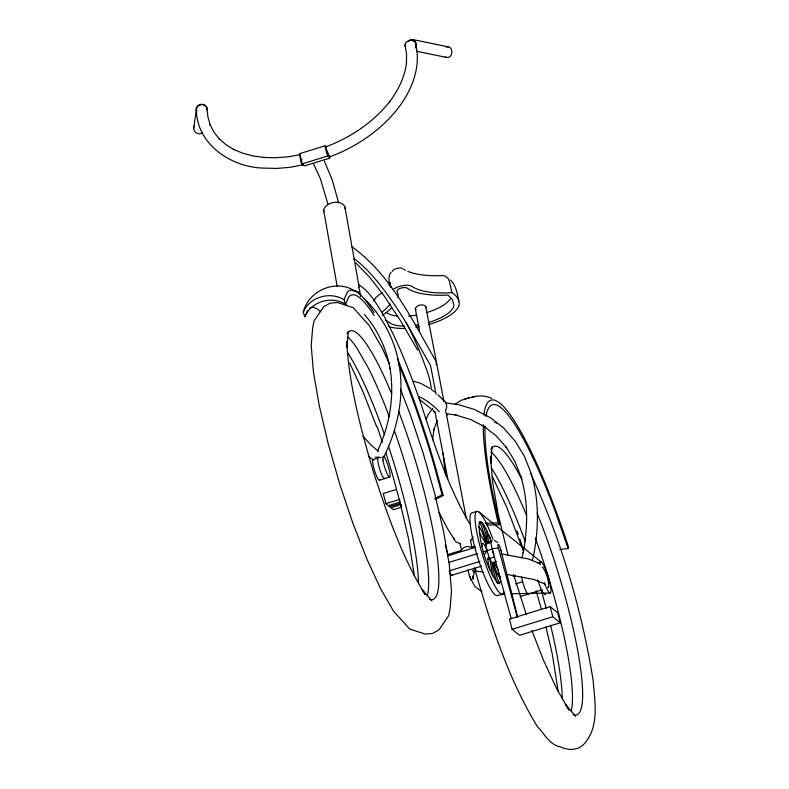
<?xml version="1.0" encoding="UTF-8"?>
<svg xmlns="http://www.w3.org/2000/svg" width="789" height="789" viewBox="0 0 789 789"><rect width="100%" height="100%" fill="white"/><g stroke="black" fill="none" stroke-linecap="round" stroke-linejoin="round"><path stroke-width="1.18" d="M348.314 331.38L346.982 347.564L346.687 341.262C349.162 386.186 361.106 429.887 373.71 472.858C387.468 514.753 401.926 557.014 425.271 594.709L421.928 589.245L431.899 600.942M500.334 576.325L500.216 582.055L499.2 583.643L497.534 583.12C485.896 565.821 479.396 544.114 478.982 523.294L479.998 521.707L481.675 522.229L483.884 524.823L491.725 541.629M492.099 446.83L490.778 463.005L490.482 456.713L492.602 481.99L498.106 513.836L507.919 554.736M415.645 44.066C421.346 66.71 411.897 90.133 398.238 108.014L397.873 108.537C380.328 130.787 355.997 147.06 329.575 156.932L329.595 156.725M432.599 439.838L433.98 429.019L433.615 430.153L437.313 420.527M202.566 132.384C198.493 136.556 191.273 130.698 194.41 125.826M206.116 106.919C203.562 101.653 194.804 104.868 196.56 110.559M193.7 128.41L196.569 107.866M533.828 554.164C538.818 527.575 539.114 499.822 531.303 473.745L524.32 456.131L515.296 441.327L503.52 427.914L490.393 417.687L474.662 409.521L458.301 404.56L445.775 402.952M337.179 286.299L323.608 210.121C325.551 202.083 341.104 198.887 344.852 206.748L359.222 287.403M344.576 208.316L344.852 206.748M360.307 296.585L360.583 295.017C359.912 291.388 355.474 290.697 352.387 290.658M419.61 331.35L415.28 308.686C416.493 304.889 422.796 303.676 425.685 306.24L443.98 401.601M425.764 307.661L425.902 306.921M516.756 617.195L516.874 615.469L498.224 547.26A5.405 0.927 72.9 0 1 498.461 544.469A5.405 0.927 72.9 0 1 500.64 549.203L517.722 617.254M521.914 557.744L523.334 552.093L523.206 552.645C527.959 527.318 528.245 500.877 520.799 476.033M532.279 560.387L533.709 554.706M373.986 301.24L375.544 297.788L379.203 294.77A67.844 25.268 -13.1 0 0 382.132 292.63M206.629 109.927L206.974 108.912A5.474 4.004 -6 0 0 204.884 105.361L202.329 104.71A5.247 3.837 -6 0 0 197.437 106.466L196.422 108.409A5.474 4.004 -6 0 0 196.806 110.421M472.956 577.282L473.163 579.215L472.936 576.049L472.917 577.44L474.495 571.729L474.495 567.972M426.297 419.176L428.042 414.639L432.264 408.761M559.874 549.519L568.129 548.523L568.613 547.329A180.681 31.047 72.9 0 0 483.864 415.044M374.085 315.58A169.26 29.085 72.9 0 0 348.777 296.901L345.562 304.268C331.824 295.54 310.974 301.398 304.86 316.784L303.292 312.257C308.282 290.401 336.745 278.231 355.375 291.447M304.86 316.784L307.611 310.471M345.562 304.268L344.004 299.741L347.259 292.275A174.152 29.923 72.9 0 1 374.016 312.622M377.428 451.15C389.717 425.488 394.687 396.117 389.963 367.95L390.022 368.325C386.235 348.57 377.744 329.516 364.34 314.416M383.434 457.64C397.863 429.048 404.53 396.088 399.086 364.301M303.292 312.257C309.406 296.881 330.256 291.023 344.004 299.741M473.173 537.151L470.52 540.81M389.973 283.922L389.095 285.579L390.151 282.62L390.052 284.691L389.855 282.945L390.052 283.912M415.28 47.932C419.067 43.543 412.4 35.988 408.377 41.255M484.407 554.736L487.099 550.663A13.512 2.318 72.9 0 0 482.099 546.649M391.236 272.097C387.458 276.515 389.145 282.699 390.673 287.64M377.615 458.182L378.503 457.186M196.431 109.444C196.392 144.081 230.98 167.189 262.964 168.067L276.456 168.422L289.731 167.376L303.44 164.753M455.154 404.175L461.111 400.329L468.942 397.922M382.231 315.294L383.74 314.308A67.844 25.268 -13.1 0 0 391.6 307.828M435.755 499.259L443.171 495.522L442.106 494.861L434.69 498.589M324.94 145.876L299.504 153.707L302.148 163.856L304.643 165.858L330.088 158.037L327.583 156.025L324.94 145.876L326.192 146.882M302.148 163.856L327.583 156.025M373.079 459.553L378.168 457.985A10.809 1.854 72.9 0 0 380.061 470.333A10.809 1.854 72.9 0 0 384.904 478.104M379.479 480.195L389.658 477.069M396.078 489.574L383.286 493.51L385.929 503.658L393.435 509.684L401.571 507.179M385.929 503.658L399.885 499.368M388.435 505.67L400.053 502.09M389.687 506.676L400.151 503.451M390.93 507.672L401.394 504.457M476.803 511.39L471.714 512.949A43.227 7.426 72.9 0 0 477.592 556.985A43.227 7.426 72.9 0 0 497.317 595.527L504.861 593.91M479.633 522.851L481.675 522.229A13.512 2.318 72.9 0 1 486.961 542.526L492.05 540.958A10.809 1.854 72.9 0 0 493.845 554.44M487.267 536.027L489.298 535.406A13.512 2.318 72.9 0 1 490.679 541.106M448.596 554.322L461.516 550.347M471.694 547.221L475.086 546.175M447.55 555.89L475.126 547.408M479.14 532.24L485.965 544.075L491.054 542.516M448.694 562.478L477.414 553.641M483.026 551.915L492.188 549.105A4.764 1.292 -14.3 0 1 498.569 548.69M448.99 570.95L480.018 561.413M487.671 559.056L494.792 556.866M451.535 575.339L481.408 566.157M497.534 583.12A13.512 2.318 72.9 0 1 492.247 562.823L496.32 561.571M497.011 574.047L499.042 573.425M537.654 562.951L540.712 562.015M513.116 576.503L515.473 575.773M515.611 583.919L522.653 581.749M520.138 596.602L542.447 589.748M550.15 606.613L509.447 619.138L512.091 629.287L519.586 635.303L560.298 622.787L557.655 612.639L550.15 606.613L552.793 616.761L560.298 622.787M512.091 629.287L552.793 616.761M472.118 397.212C478.548 395.289 485.629 395.575 491.764 398.366M446.13 47.084C453.596 44.795 453.823 58.771 446.406 57.4L416.622 51.275M464.938 398.849L476.112 396.285M375.219 457.107L381.067 457.492M299.889 154.723L288.143 156.774L275.686 157.751L263.694 157.465L264.394 157.504L253.151 155.966L242.736 153.204L233.327 149.269L234.155 149.713L225.94 144.683L219.007 138.627L219.677 139.416L214.144 132.444L210.081 124.652L210.456 125.638L207.931 117.147L206.955 107.876M474.021 569.333L475.619 571.177L475.787 569.027M485.235 523.255L498.204 522.9L499.555 524.734L486.586 525.089M542.359 567.271L542.802 567.212C546.599 573.12 548.937 580.704 548.661 587.726L547.605 587.134M474.219 572.548L472.493 570.329M512.229 593.762L550.318 592.983M475.234 571.246L483.095 571.887M446.594 413.831L456.19 415.014L455.223 414.856L470.668 419.541L484.702 426.77M303.075 165.049L302.641 164.99A5.474 1.637 80.1 0 1 300.846 161.587L300.323 158.865A5.247 1.568 80.1 0 1 300.431 155.453M501.252 553.888L528.482 558.947L539.962 563.691M507.248 574.481L533.798 579.451L545.367 584.245M412.755 39.549L448.497 46.906M413.436 381.166L420.764 383.336L429.847 388.415M494.328 540.416L497.869 542.585M460.342 543.946L455.963 541.787A10.592 8.926 -32.9 0 1 453.714 537.694M494.604 422.283L496.853 423.062M443.191 400.329C446.781 401.995 447.777 406.907 445.598 410.093L466.299 518.491M435.775 413.111L434.157 412.006L432.372 408.909M445.292 56.956L446.406 57.4M471.26 547.349C468.094 545.791 462.581 546.669 461.427 550.367L460.046 543.108M386.235 312.552L390.052 314.495A34.46 12.831 -13.1 0 0 397.764 316.142M481.872 591.651L474.82 586.375L470.412 578.209M351.618 246.553C390.683 274.523 412.193 319.969 435.597 360.543M419.334 399.283L430.695 408.505M359.015 284.928C369.676 291.565 375.968 302.996 382.438 313.351C398.218 341.686 409.876 372.083 420.557 402.637C434.137 443.99 447.541 485.975 469.692 523.709M385.417 320.009L392.32 324.269A34.46 12.831 -13.1 0 0 404.372 326.133M431.366 389.5L434.581 391.936M483.825 426.247L496.212 435.893L506.745 447.807L506.134 447.038L514.675 461.042L521.046 476.891M326.261 150.955L327.514 151.961M300.826 158.776L302.069 159.782M479.031 512.081L541.55 562.281M378.434 451.288L370.978 444.976L362.93 436.228M368.216 455.874L373.513 460.372M325.61 147.129L325.453 146.991C350.316 137.74 373.236 122.492 389.746 101.554L389.381 102.077C398.11 90.508 404.816 77.125 406.582 62.607L406.414 63.574L406.572 54.125L405.004 44.943M329.575 156.932L325.433 147.188M437.905 394.737L444.799 401.433M355.849 262.974L369.814 277.412L384.243 296.072L400.526 320.748L417.697 350.158M439.374 411.7L437.698 410.014A496.587 85.33 72.9 0 0 419.107 396.837M416.069 309.939L415.28 308.686M364.114 298.41C382.241 315.945 394.5 339.122 399.027 363.926M575.684 716.392L565.723 704.695L569.066 710.159L556.768 688.915L543.473 660.166L531.865 630.421M450.568 280.125C456.308 285.549 457.196 293.824 458.833 301.073M454.523 539.923L447.057 527.792L439.019 512.327M353.876 259.463A28.217 4.852 72.9 0 1 354.448 258.93A543.887 93.457 72.9 0 1 406.059 322.523L430.547 365.494L436.051 394.283M492.316 476.467L506.844 507.347L523.669 551.905M493.806 562.261L498.362 570.151M313.322 163.461L320.482 178.955L327.987 204.459M324.348 161.005L332.406 180.474L338.609 202.793M530.455 473.173C560.693 538.759 581.611 608.763 593.072 680.049C594.788 701.806 600.015 728.139 582.775 745.329C576.286 750.724 567.498 750.24 560.22 746.788C549.4 744.875 544.578 733.671 537.388 726.649C508.017 678.185 490.383 623.685 474.929 569.471M389.243 363.305L382.014 347.673L369.134 325.413L353.058 307.611L337.475 302.512L330.157 303.154L323.746 306.734L314.111 320.827L312.671 327.741L311.221 345.523L313.45 372.013L319.21 405.408L328.116 443.418L339.546 483.47L352.732 522.821L366.777 558.799L380.712 588.939L393.603 611.199L409.669 629.001L425.261 634.1L432.569 633.459L438.98 629.878L448.616 615.795L450.055 608.881L451.505 591.099L449.276 564.599L443.517 531.214L434.621 493.194L423.18 453.152L409.994 413.801L400.348 389.066M349.754 363.147L363.048 391.906L376.442 426.218M467.749 569.993L470.195 577.578M469.327 575.27L471.28 580.517M568.129 548.523L555.259 511.489A175.799 30.209 72.9 0 0 485.916 416.365M516.963 530.948L518.176 534.419M519.783 539.045L523.403 549.469M526.263 614.473L513.531 574.412M479.998 521.707L486.961 542.526M492.247 562.823L499.2 583.643M329.21 155.384L329.467 156.202M323.608 210.121L324.052 211.56M536.125 590.783L541.412 609.305M492.188 549.105L511.292 618.783M445.243 544.755L447.836 554.203M443.171 495.522L435.094 465.688A174.152 29.923 72.9 0 0 397.36 358.827M442.106 494.861L434.137 465.441A169.26 29.085 72.9 0 0 398.859 364.794M401.078 506.193L393.435 477.956A169.26 29.085 72.9 0 0 385.742 452.531M545.919 626.772L552.211 653.677L558.217 691.549M399.934 501.962L408.416 538.226L414.422 576.098M428.526 324.604A39.844 14.843 -13.1 0 0 459.198 304.386A78.93 29.4 -13.1 0 0 451.919 292.65L449.474 281.89A10.365 7.288 -79.7 0 0 448.044 278.458L444.907 275.884L441.12 275.627A73.811 27.497 -13.1 0 1 407.814 271.386M390.338 284.859L390.841 287.028M499.555 524.734L491.902 489.505A175.799 30.209 72.9 0 1 484.988 426.159M470.441 540.169L471.822 547.398M434.867 411.237L447.797 478.982M486.488 529.32L488.697 542.221M492.721 576.029L489.703 558.434A13.512 2.318 72.9 0 0 489.9 569.944M206.629 108.192L206.797 109.553M347.712 336.982A140.501 24.143 72.9 0 1 356.589 347.633L367.861 367.112A140.501 24.143 72.9 0 1 389.312 416.75M394.322 430.508A140.501 24.143 72.9 0 1 427.382 595.606M490.797 451.831A140.501 24.143 72.9 0 1 526.49 515.276M535.277 538.049A140.501 24.143 72.9 0 1 571.177 711.057M347.042 333.826A140.501 24.143 72.9 0 1 391.551 393.484M398.623 411.306A140.501 24.143 72.9 0 1 429.324 599.196M347.515 352.427A140.501 24.143 72.9 0 1 384.539 434.769M388.464 446.229A140.501 24.143 72.9 0 1 418.476 583.179M490.837 449.276A140.501 24.143 72.9 0 1 521.835 479.426M537.102 513.235A140.501 24.143 72.9 0 1 578.061 652.582A140.501 24.143 72.9 0 1 573.12 714.647M491.31 467.877A140.501 24.143 72.9 0 1 525.099 541.175M541.017 589.649A140.501 24.143 72.9 0 1 546.284 608.398M550.554 625.164A140.501 24.143 72.9 0 1 562.271 698.63M379.815 479.663A10.809 1.854 72.9 0 1 374.548 470.56A10.809 1.854 72.9 0 1 373.631 459.721M503.757 591.849A43.227 7.426 72.9 0 1 486.221 566.019A43.227 7.426 72.9 0 1 475.442 513.501A43.227 7.426 72.9 0 1 492.977 539.331M500.512 578.465A13.512 2.318 72.9 0 1 493.717 563.198M478.686 526.884A13.512 2.318 72.9 0 1 485.965 544.075M493.145 562.468A10.809 1.854 72.9 0 1 488.302 554.706A10.809 1.854 72.9 0 1 486.399 542.349M545.732 593.752A16.214 2.781 72.9 0 1 537.822 580.093M540.061 564.608A16.214 2.781 72.9 0 1 545.84 570.023A16.214 2.781 72.9 0 1 550.909 591.691A16.214 2.781 72.9 0 1 544.242 582.499M528.699 593.545A10.809 1.854 72.9 0 1 525.257 589.511A10.809 1.854 72.9 0 1 521.667 576.946M452.432 574.984A10.809 1.854 72.9 0 1 449.937 572.972M358.334 287.196A10.592 10.375 -77.1 0 1 359.745 294.356M406.059 322.523A99.976 17.18 72.9 0 1 427.865 373.246A19.715 3.393 72.9 0 1 431.258 388.691M436.07 361.441A5.395 4.024 -28.4 0 1 436.041 364.686M405.753 46.886A5.434 4.004 -9.7 0 1 405.674 42.892A5.316 3.925 -9.7 0 1 412.923 40.821A5.434 4.004 -9.7 0 1 415.478 45.121M450.608 298.479A34.46 12.831 -13.1 0 1 427.086 312.474M416.661 315.018A34.46 12.831 -13.1 0 1 408.594 316.103M392.439 271.367A5.385 2.002 -13.1 0 1 396.295 268.605A5.385 2.002 -13.1 0 1 402.242 268.349M405.319 270.242A73.811 27.497 -13.1 0 1 403.12 268.98M451.919 292.65A68.446 25.495 -13.1 0 1 412.43 286.713A10.809 4.024 -13.1 0 0 403.514 285.5A10.809 4.024 -13.1 0 0 393.04 289.642M390.151 303.923A62.469 23.266 -13.1 0 1 382.31 311.882M419.304 326.774A39.844 14.843 -13.1 0 1 415.823 327.366M405.556 328.382A39.844 14.843 -13.1 0 1 388.898 326.626M429.354 322.237A34.46 12.831 -13.1 0 0 453.941 305.323L452.334 299.435L447.905 295.056L445.657 295.175A73.811 27.497 -13.1 0 1 407.657 288.518L406.779 287.896A5.385 2.002 -13.1 0 0 400.832 288.143A5.385 2.002 -13.1 0 0 396.985 290.904L397.843 293.429A67.844 25.268 -13.1 0 1 397.883 297.285M418.929 324.782A34.46 12.831 -13.1 0 1 415.438 325.354M501.084 550.702A4.764 1.016 -14.9 0 1 501.38 551.107M345.168 303.578A179.044 30.761 72.9 0 1 346.42 305.215M309.791 307.976A169.26 29.085 72.9 0 1 320.581 311.655M377.053 426.415A169.26 29.085 72.9 0 1 382.418 442.244M498.204 522.9A180.681 31.047 72.9 0 1 483.282 424.709M445.607 475.067A180.681 31.047 72.9 0 1 443.132 452.935M446.456 415.872A180.681 31.047 72.9 0 1 447.6 414.353M382.961 459.928A10.809 1.854 72.9 0 0 389.095 476.891A10.809 1.854 72.9 0 0 387.3 463.409A10.809 1.854 72.9 0 0 382.961 459.928"/></g></svg>
